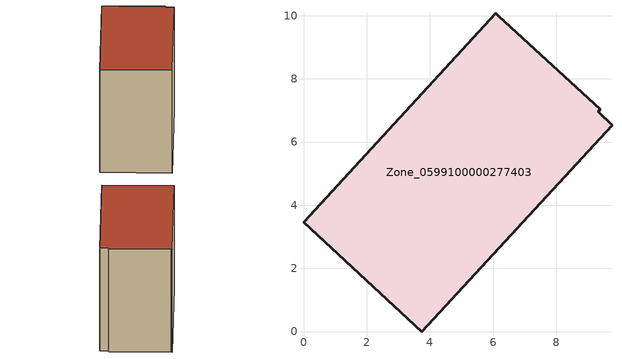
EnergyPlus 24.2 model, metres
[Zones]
Zone_0599100000277403
 floor ground (C_G): 6.09,10.07 6.18,9.98 9.39,7.04 9.32,6.95 9.77,6.53 3.74,0 0,3.46 z0
 wall outside (C_F): 6.18,9.98 6.09,10.07 0,3.46 3.74,0 9.77,6.53 9.32,6.95 9.39,7.04 6.18,9.98 z0:8.3
 roof outside (C_R): 9.32,6.95 9.39,7.04 6.18,9.98 6.09,10.07 0,3.46 3.74,0 9.77,6.53 z8.3
[BUILDING]
Pand.0599100000277403: North Axis=0; Terrain=City; Loads Convergence Tolerance Value=0.04; Temperature Convergence Tolerance Value=0.4; Solar Distribution=FullExterior; Maximum Number of Warmup Days=25; Minimum Number of Warmup Days=1
[Site:Location]
Rotterdam.The.Hague.AP_ZH_NLD Design_Conditions: Latitude=51.96; Longitude=4.45; Time Zone=1; Elevation=-4.5
[SITE:GROUNDTEMPERATURE:BUILDINGSURFACE]
18, 18, 18, 18, 18, 18, 18, 18, 18, 18, 18, 18
[MATERIAL] Thermal Absorptance=0.9; Solar Absorptance=0.7; Visible Absorptance=0.7
Name | Roughness | Thickness | Conductivity | Density | Specific Heat
G.TI.1975-1991 | MediumSmooth | 0.15 | 0.288461 | 540 | 1210
F.TI.1975-1991 | Rough | 0.3 | 0.230769 | 1920 | 840
R.TI.1975-1991 | MediumRough | 0.2 | 0.153846 | 1500 | 1000
[CONSTRUCTION]
C_G: G.TI.1975-1991
C_F: F.TI.1975-1991
C_R: R.TI.1975-1991
[ZONE]
Zone_0599100000277403: Type=1; Multiplier=1; Ceiling Height=Autocalculate; Volume=Autocalculate; Floor Area=autocalculate; Part of Total Floor Area=Yes
[ZONEINFILTRATION:DESIGNFLOWRATE]
Infil_Zone_0599100000277403: Zone or ZoneList or Space or SpaceList=Zone_0599100000277403; Schedule=AlwaysOn; Design Flow Rate Calculation Method=Flow/Area; Flow Rate per Floor Area=0.003; Constant Term Coefficient=1; Temperature Term Coefficient=0; Velocity Term Coefficient=0; Velocity Squared Term Coefficient=0
[HVACTEMPLATE:ZONE:IDEALLOADSAIRSYSTEM]
Zone_0599100000277403: Maximum Heating Supply Air Temperature=50; Minimum Cooling Supply Air Temperature=13; Maximum Heating Supply Air Humidity Ratio=0.0156; Minimum Cooling Supply Air Humidity Ratio=0.0077; Heating Limit=NoLimit; Cooling Limit=NoLimit; Dehumidification Control Type=ConstantSensibleHeatRatio; Cooling Sensible Heat Ratio=0.7; Dehumidification Setpoint=60; Humidification Control Type=None; Humidification Setpoint=30; Outdoor Air Method=None; Outdoor Air Flow Rate per Person=0.00944; Outdoor Air Flow Rate per Zone Floor Area=0; Outdoor Air Flow Rate per Zone=0; Demand Controlled Ventilation Type=None; Outdoor Air Economizer Type=NoEconomizer; Heat Recovery Type=None; Sensible Heat Recovery Effectiveness=0.7; Latent Heat Recovery Effectiveness=0.65
[ZONECONTROL:THERMOSTAT]
ThermostatControl_Zone_0599100000277403: Zone or ZoneList=Zone_0599100000277403; Control Type Schedule=DualSetpointControlType; Control 1=Thermostat_Zone_0599100000277403; Temperature Difference Between Cutout And Setpoint=0
[THERMOSTATSETPOINT:DUALSETPOINT]
Thermostat_Zone_0599100000277403: Heating Setpoint Temperature Schedule=HeatingSetpoint_Zone_0599100000277403; Cooling Setpoint Temperature Schedule=CoolingSetpoint_Zone_0599100000277403
[SCHEDULE:COMPACT]
HeatingSetpoint_Zone_0599100000277403: Through: 12/31, For: AllDays, Until: 24:00, 21
CoolingSetpoint_Zone_0599100000277403: Through: 12/31, For: AllDays, Until: 24:00, 24
DualSetpointControlType: Through: 12/31, For: AllDays, Until: 24:00, 4
AlwaysOn: Through: 12/31, For: AllDays, Until: 24:00, 1
